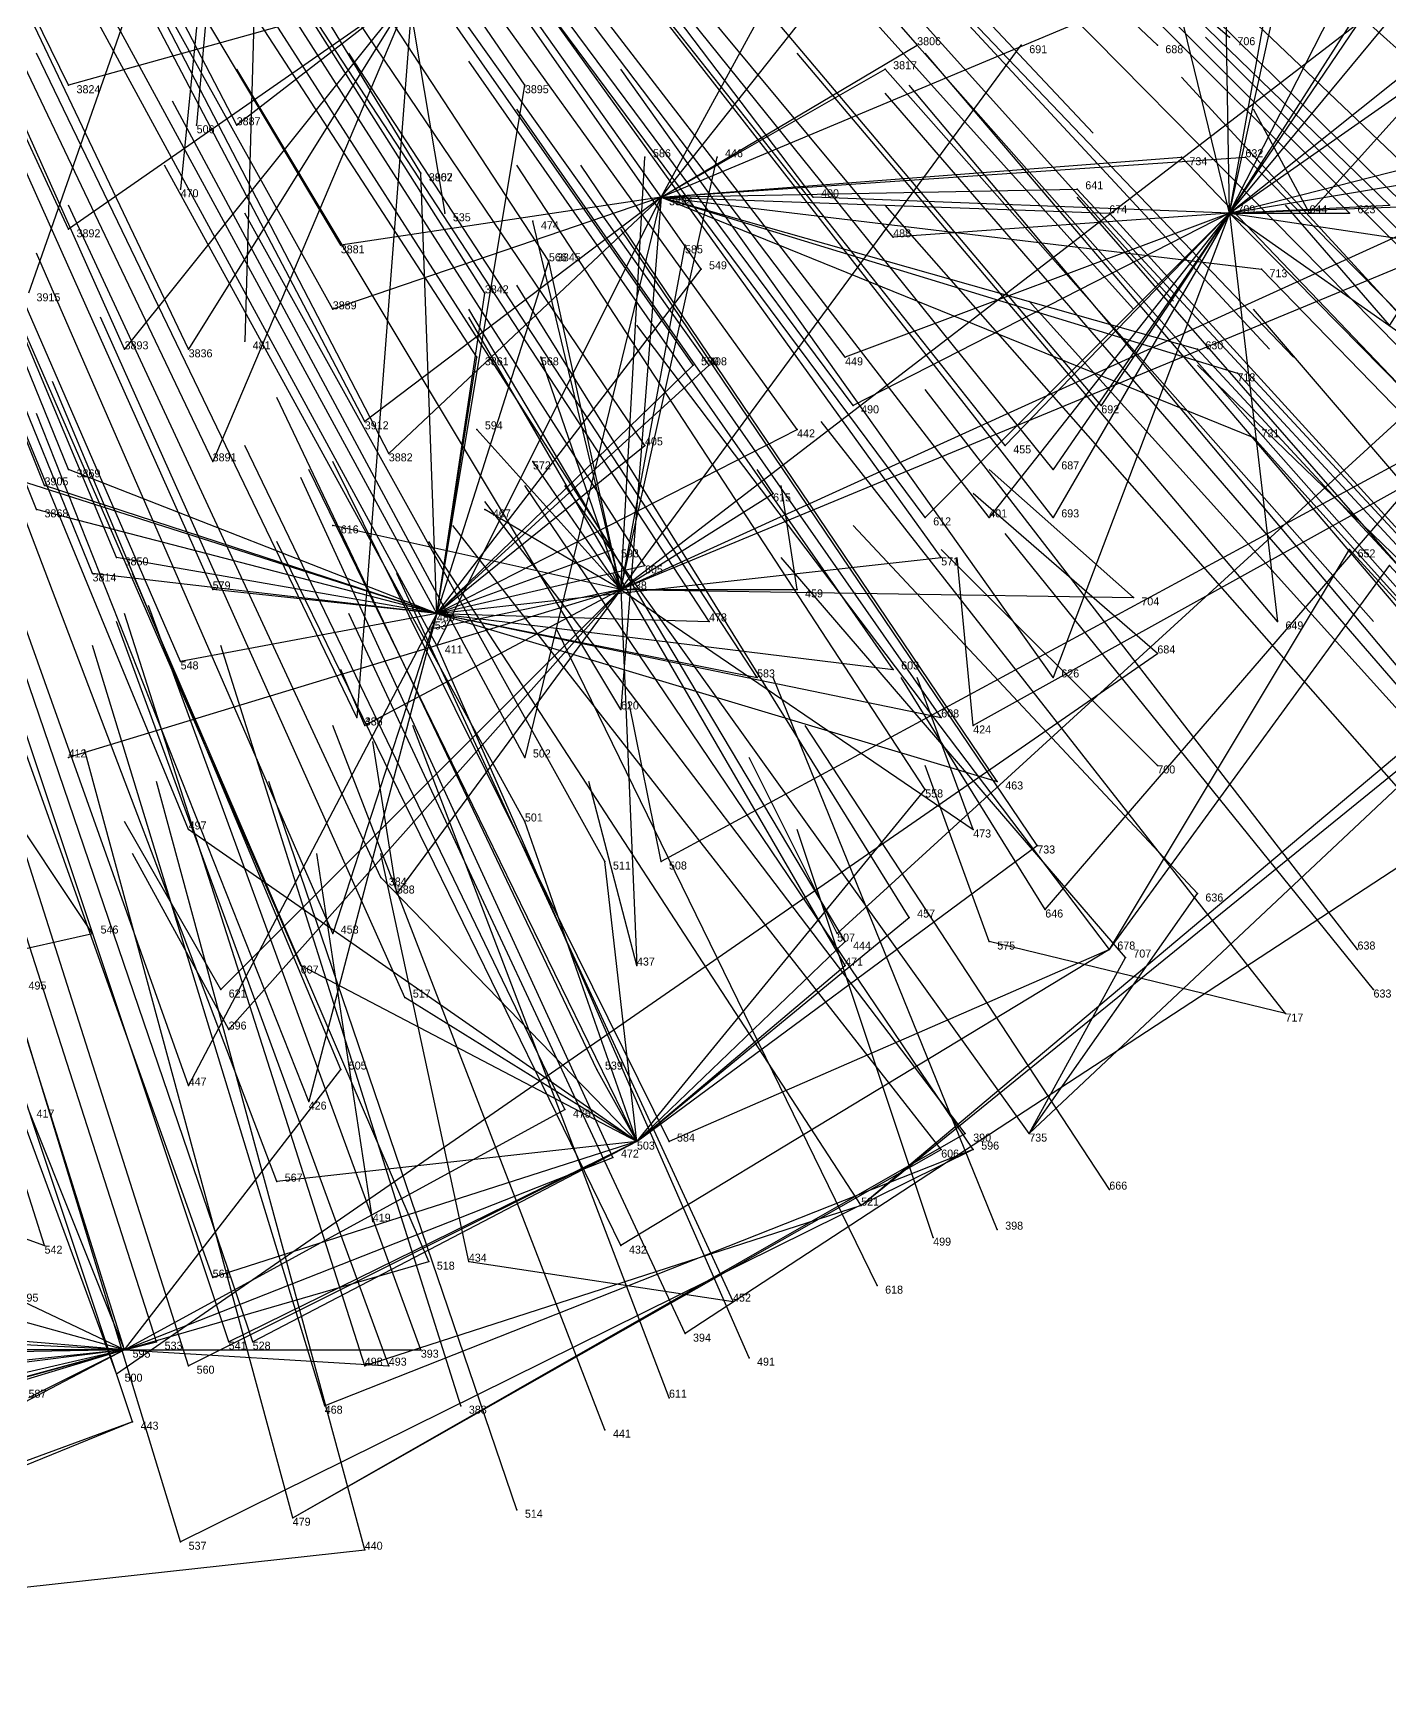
# Model space of a CAD drawing. Extents: x -0.5 to 0.59, y -0.5 to 0.58.
# Drawn here: x 0.1346 to 0.304, y -0.483 to -0.2755 of the extents above; entities that cross this region are included whole.
import ezdxf

# ---------------------------------------------------------------- set-up
doc = ezdxf.new("R2010")
doc.units = 0
for name, color, linetype in [('Facilities', 3, 'CONTINUOUS'), ('Facilities_lines', 3, 'CONTINUOUS'), ('Normals', 1, 'CONTINUOUS'), ('Source_points', 5, 'CONTINUOUS'), ('Text', 3, 'CONTINUOUS')]:
    doc.layers.add(name, color=color, linetype=linetype)

msp = doc.modelspace()

# ---------------------------------------------------------------- linework, layer by layer
at = {"layer": 'Facilities', "color": 3}
for p in [(0.213, -0.296, -0.913), (0.284, -0.298, -1.029), (0.208, -0.345, -1.25), (0.185, -0.348, -0.986), (0.275, -0.367, -1.25), (0.261, -0.385, -1.25), (0.269, -0.39, -1.184), (0.3, -0.39, -1.23), (0.302, -0.395, -1.25), (0.291, -0.398, -1.233), (0.21, -0.414, -1.161), (0.252, -0.415, -1.214), (0.259, -0.413, -1.218), (0.269, -0.42, -1.25), (0.238, -0.422, -1.21), (0.177, -0.424, -1.25), (0.255, -0.425, -1.239), (0.247, -0.426, -1.25), (0.189, -0.429, -1.25), (0.24, -0.432, -1.236), (0.146, -0.44, -1.159), (0.224, -0.441, -1.238), (0.145, -0.443, -1.25), (0.214, -0.446, -1.25), (0.188, -0.447, -1.213), (0.147, -0.449, -1.25), (0.206, -0.45, -1.238), (0.195, -0.46, -1.249), (0.167, -0.461, -1.226)]:
    msp.add_point(p, dxfattribs=at)
at = {"layer": 'Facilities_lines', "color": 3}
for p, q in [((0.165, -0.173, -1.25), (0.153, -0.295, -1.25)), ((0.165, -0.173, -1.25), (0.155, -0.287, -1.25)), ((0.165, -0.173, -1.25), (0.161, -0.314, -1.25)), ((0.165, -0.173, -1.25), (0.186, -0.298, -1.25)), ((0.165, -0.173, -1.25), (0.275, -0.277, -1.25)), ((0.165, -0.173, -1.25), (0.284, -0.276, -1.25)), ((0.368, -0.211, -1.25), (0.304, -0.312, -1.25)), ((0.348, -0.238, -1.25), (0.294, -0.298, -1.25)), ((0.284, -0.298, -1.029), (0.283, -0.239, -0.925)), ((0.284, -0.298, -1.029), (0.297, -0.239, -0.952)), ((0.284, -0.298, -1.029), (0.311, -0.245, -0.99)), ((0.155, -0.248, -0.731), (0.134, -0.308, -0.84)), ((0.213, -0.296, -0.913), (0.251, -0.248, -0.883)), ((0.208, -0.345, -1.25), (0.329, -0.252, -1.25)), ((0.284, -0.298, -1.029), (0.275, -0.261, -0.949)), ((0.213, -0.296, -0.913), (0.231, -0.263, -0.874)), ((0.261, -0.385, -1.25), (0.366, -0.263, -1.25)), ((0.284, -0.298, -1.029), (0.324, -0.266, -1.046)), ((0.284, -0.298, -1.029), (0.305, -0.267, -1.012)), ((0.284, -0.298, -1.029), (0.308, -0.269, -1.022)), ((0.182, -0.27, -0.815), (0.139, -0.282, -0.786)), ((0.182, -0.27, -0.815), (0.139, -0.3, -0.827)), ((0.182, -0.27, -0.815), (0.146, -0.315, -0.867)), ((0.182, -0.27, -0.815), (0.154, -0.315, -0.877)), ((0.182, -0.27, -0.815), (0.157, -0.329, -0.911)), ((0.182, -0.27, -0.815), (0.16, -0.287, -0.821)), ((0.182, -0.27, -0.815), (0.175, -0.361, -1.004)), ((0.213, -0.296, -0.913), (0.275, -0.27, -0.963)), ((0.284, -0.298, -1.029), (0.324, -0.27, -1.054)), ((0.284, -0.298, -1.029), (0.289, -0.27, -0.989)), ((0.284, -0.298, -1.029), (0.3, -0.273, -1.014)), ((0.208, -0.345, -1.25), (0.258, -0.277, -1.25)), ((0.213, -0.296, -0.913), (0.245, -0.277, -0.923)), ((0.213, -0.296, -0.913), (0.241, -0.28, -0.924)), ((0.185, -0.348, -0.986), (0.196, -0.282, -0.859)), ((0.352, -0.281, -1.25), (0.235, -0.388, -1.25)), ((0.208, -0.345, -1.25), (0.348, -0.287, -1.25)), ((0.284, -0.298, -1.029), (0.327, -0.287, -1.087)), ((0.208, -0.345, -1.25), (0.331, -0.289, -1.25)), ((0.208, -0.345, -1.25), (0.22, -0.291, -1.25)), ((0.208, -0.345, -1.25), (0.211, -0.291, -1.25)), ((0.213, -0.296, -0.913), (0.286, -0.291, -1.02)), ((0.213, -0.296, -0.913), (0.278, -0.291, -1.008)), ((0.185, -0.348, -0.986), (0.183, -0.293, -0.864)), ((0.185, -0.348, -0.986), (0.183, -0.293, -0.865)), ((0.284, -0.298, -1.029), (0.308, -0.294, -1.065)), ((0.213, -0.296, -0.913), (0.172, -0.31, -0.886)), ((0.213, -0.296, -0.913), (0.173, -0.302, -0.871)), ((0.213, -0.296, -0.913), (0.176, -0.324, -0.922)), ((0.213, -0.296, -0.913), (0.179, -0.328, -0.934)), ((0.213, -0.296, -0.913), (0.185, -0.352, -0.995)), ((0.213, -0.296, -0.913), (0.196, -0.366, -1.037)), ((0.213, -0.296, -0.913), (0.208, -0.36, -1.038)), ((0.213, -0.296, -0.913), (0.265, -0.295, -0.991)), ((0.213, -0.296, -0.913), (0.28, -0.315, -1.054)), ((0.213, -0.296, -0.913), (0.269, -0.298, -1.003)), ((0.213, -0.296, -0.913), (0.288, -0.305, -1.05)), ((0.213, -0.296, -0.913), (0.285, -0.318, -1.067)), ((0.213, -0.296, -0.913), (0.287, -0.326, -1.086)), ((0.284, -0.298, -1.029), (0.232, -0.296, -0.94)), ((0.284, -0.298, -1.029), (0.336, -0.296, -1.119)), ((0.284, -0.298, -1.029), (0.236, -0.316, -0.987)), ((0.284, -0.298, -1.029), (0.237, -0.322, -1)), ((0.284, -0.298, -1.029), (0.242, -0.301, -0.965)), ((0.284, -0.298, -1.029), (0.246, -0.336, -1.042)), ((0.284, -0.298, -1.029), (0.254, -0.336, -1.052)), ((0.284, -0.298, -1.029), (0.256, -0.327, -1.039)), ((0.284, -0.298, -1.029), (0.262, -0.356, -1.105)), ((0.284, -0.298, -1.029), (0.262, -0.33, -1.053)), ((0.284, -0.298, -1.029), (0.262, -0.336, -1.065)), ((0.284, -0.298, -1.029), (0.268, -0.322, -1.047)), ((0.284, -0.298, -1.029), (0.304, -0.297, -1.062)), ((0.284, -0.298, -1.029), (0.299, -0.298, -1.055)), ((0.284, -0.298, -1.029), (0.29, -0.349, -1.135)), ((0.284, -0.298, -1.029), (0.311, -0.317, -1.111)), ((0.284, -0.298, -1.029), (0.311, -0.302, -1.083)), ((0.208, -0.345, -1.25), (0.197, -0.299, -1.25)), ((0.208, -0.345, -1.25), (0.216, -0.302, -1.25)), ((0.185, -0.348, -0.986), (0.199, -0.304, -0.907)), ((0.185, -0.348, -0.986), (0.218, -0.305, -0.937)), ((0.208, -0.345, -1.25), (0.199, -0.304, -1.25)), ((0.185, -0.348, -0.986), (0.191, -0.308, -0.905)), ((0.342, -0.312, -1.25), (0.252, -0.362, -1.25)), ((0.185, -0.348, -0.986), (0.19, -0.316, -0.922)), ((0.185, -0.348, -0.986), (0.219, -0.317, -0.962)), ((0.185, -0.348, -0.986), (0.217, -0.317, -0.96)), ((0.208, -0.345, -1.25), (0.198, -0.316, -1.25)), ((0.324, -0.319, -1.25), (0.213, -0.379, -1.25)), ((0.259, -0.413, -1.218), (0.36, -0.318, -1.201)), ((0.185, -0.348, -0.986), (0.23, -0.325, -0.996)), ((0.208, -0.345, -1.25), (0.19, -0.325, -1.25)), ((0.185, -0.348, -0.986), (0.119, -0.327, -0.87)), ((0.185, -0.348, -0.986), (0.211, -0.327, -0.971)), ((0.208, -0.345, -1.25), (0.197, -0.329, -1.25)), ((0.185, -0.348, -0.986), (0.136, -0.332, -0.896)), ((0.185, -0.348, -0.986), (0.139, -0.33, -0.895)), ((0.208, -0.345, -1.25), (0.227, -0.333, -1.25)), ((0.185, -0.348, -0.986), (0.135, -0.335, -0.904)), ((0.208, -0.345, -1.25), (0.191, -0.335, -1.25)), ((0.208, -0.345, -1.25), (0.172, -0.337, -1.25)), ((0.185, -0.348, -0.986), (0.207, -0.34, -0.996)), ((0.269, -0.39, -1.184), (0.299, -0.34, -1.133)), ((0.185, -0.348, -0.986), (0.145, -0.341, -0.927)), ((0.185, -0.348, -0.986), (0.248, -0.341, -1.054)), ((0.185, -0.348, -0.986), (0.211, -0.342, -1.005)), ((0.269, -0.39, -1.184), (0.304, -0.342, -1.145)), ((0.185, -0.348, -0.986), (0.142, -0.343, -0.929)), ((0.238, -0.422, -1.21), (0.334, -0.344, -1.199)), ((0.208, -0.345, -1.25), (0.139, -0.366, -1.25)), ((0.185, -0.348, -0.986), (0.157, -0.345, -0.947)), ((0.208, -0.345, -1.25), (0.158, -0.395, -1.25)), ((0.208, -0.345, -1.25), (0.159, -0.4, -1.25)), ((0.208, -0.345, -1.25), (0.176, -0.362, -1.25)), ((0.208, -0.345, -1.25), (0.18, -0.383, -1.25)), ((0.208, -0.345, -1.25), (0.184, -0.35, -1.25)), ((0.208, -0.345, -1.25), (0.21, -0.392, -1.25)), ((0.208, -0.345, -1.25), (0.252, -0.375, -1.25)), ((0.208, -0.345, -1.25), (0.23, -0.345, -1.25)), ((0.208, -0.345, -1.25), (0.272, -0.346, -1.25)), ((0.185, -0.348, -0.986), (0.153, -0.354, -0.965)), ((0.185, -0.348, -0.986), (0.154, -0.407, -1.088)), ((0.185, -0.348, -0.986), (0.169, -0.409, -1.107)), ((0.185, -0.348, -0.986), (0.172, -0.388, -1.061)), ((0.185, -0.348, -0.986), (0.255, -0.369, -1.122)), ((0.185, -0.348, -0.986), (0.219, -0.349, -1.029)), ((0.185, -0.348, -0.986), (0.225, -0.356, -1.052)), ((0.185, -0.348, -0.986), (0.242, -0.355, -1.075)), ((0.185, -0.348, -0.986), (0.248, -0.361, -1.095)), ((0.238, -0.422, -1.21), (0.326, -0.348, -1.193)), ((0.145, -0.443, -1.25), (0.275, -0.353, -1.25)), ((0.326, -0.366, -1.25), (0.216, -0.438, -1.222)), ((0.21, -0.414, -1.161), (0.246, -0.37, -1.111)), ((0.21, -0.414, -1.161), (0.154, -0.375, -1.013)), ((0.21, -0.414, -1.161), (0.196, -0.374, -1.055)), ((0.21, -0.414, -1.161), (0.26, -0.377, -1.145)), ((0.21, -0.414, -1.161), (0.206, -0.379, -1.08)), ((0.21, -0.414, -1.161), (0.178, -0.381, -1.052)), ((0.259, -0.413, -1.218), (0.28, -0.383, -1.25)), ((0.062, -0.406, -1.25), (0.142, -0.388, -1.25)), ((0.21, -0.414, -1.161), (0.244, -0.386, -1.141)), ((0.269, -0.39, -1.184), (0.208, -0.427, -1.189)), ((0.21, -0.414, -1.161), (0.236, -0.389, -1.139)), ((0.269, -0.39, -1.184), (0.214, -0.414, -1.165)), ((0.291, -0.398, -1.233), (0.254, -0.389, -1.25)), ((0.21, -0.414, -1.161), (0.168, -0.392, -1.067)), ((0.21, -0.414, -1.161), (0.236, -0.392, -1.142)), ((0.259, -0.413, -1.218), (0.271, -0.391, -1.25)), ((0.21, -0.414, -1.161), (0.181, -0.396, -1.089)), ((0.075, -0.405, -1.03), (0.136, -0.427, -1.121)), ((0.146, -0.44, -1.159), (0.173, -0.405, -1.101)), ((0.21, -0.414, -1.161), (0.205, -0.405, -1.135)), ((0.146, -0.44, -1.159), (0.134, -0.41, -1.079)), ((0.146, -0.44, -1.159), (0.201, -0.41, -1.142)), ((0.146, -0.44, -1.159), (0.089, -0.413, -1.056)), ((0.252, -0.415, -1.214), (0.153, -0.464, -1.222)), ((0.21, -0.414, -1.161), (0.154, -0.442, -1.171)), ((0.21, -0.414, -1.161), (0.157, -0.431, -1.146)), ((0.21, -0.414, -1.161), (0.159, -0.439, -1.167)), ((0.21, -0.414, -1.161), (0.162, -0.439, -1.17)), ((0.21, -0.414, -1.161), (0.165, -0.419, -1.125)), ((0.167, -0.461, -1.226), (0.251, -0.413, -1.209)), ((0.167, -0.461, -1.226), (0.248, -0.415, -1.21)), ((0.252, -0.415, -1.214), (0.171, -0.447, -1.197)), ((0.146, -0.44, -1.159), (0.207, -0.416, -1.162)), ((0.238, -0.422, -1.21), (0.176, -0.442, -1.188)), ((0.146, -0.44, -1.159), (0.088, -0.424, -1.083)), ((0.146, -0.44, -1.159), (0.184, -0.429, -1.168)), ((0.189, -0.429, -1.25), (0.222, -0.434, -1.218)), ((0.146, -0.44, -1.159), (0.098, -0.436, -1.118)), ((0.146, -0.44, -1.159), (0.104, -0.438, -1.125)), ((0.146, -0.44, -1.159), (0.15, -0.439, -1.161)), ((0.146, -0.44, -1.159), (0.06, -0.464, -1.169)), ((0.146, -0.44, -1.159), (0.064, -0.459, -1.158)), ((0.146, -0.44, -1.159), (0.08, -0.458, -1.163)), ((0.146, -0.44, -1.159), (0.082, -0.44, -1.119)), ((0.146, -0.44, -1.159), (0.083, -0.459, -1.167)), ((0.146, -0.44, -1.159), (0.093, -0.441, -1.128)), ((0.146, -0.44, -1.159), (0.099, -0.446, -1.142)), ((0.146, -0.44, -1.159), (0.118, -0.443, -1.147)), ((0.146, -0.44, -1.159), (0.127, -0.45, -1.169)), ((0.146, -0.44, -1.159), (0.134, -0.446, -1.164)), ((0.146, -0.44, -1.159), (0.183, -0.44, -1.191)), ((0.146, -0.44, -1.159), (0.179, -0.442, -1.192)), ((0.147, -0.449, -1.25), (0.063, -0.48, -1.211)), ((0.147, -0.449, -1.25), (0.071, -0.48, -1.214)), ((0.012, -0.483, -1.207), (0.176, -0.465, -1.242))]:
    msp.add_line(p, q, dxfattribs=at)
at = {"layer": 'Normals', "color": 1}
for p, q in [((0.139, -0.282, -0.786), (0.098, -0.198, -0.822)), ((0.16, -0.287, -0.821), (0.117, -0.204, -0.858)), ((0.196, -0.282, -0.859), (0.144, -0.206, -0.897)), ((0.184, -0.207, -0.693), (0.245, -0.277, -0.656)), ((0.183, -0.293, -0.864), (0.135, -0.214, -0.902)), ((0.183, -0.293, -0.865), (0.135, -0.214, -0.903)), ((0.139, -0.3, -0.827), (0.1, -0.216, -0.865)), ((0.213, -0.296, -0.913), (0.16, -0.221, -0.951)), ((0.232, -0.296, -0.94), (0.176, -0.222, -0.977)), ((0.204, -0.221, -0.751), (0.267, -0.288, -0.712)), ((0.173, -0.302, -0.871), (0.126, -0.223, -0.909)), ((0.199, -0.304, -0.907), (0.148, -0.226, -0.945)), ((0.146, -0.315, -0.867), (0.108, -0.23, -0.905)), ((0.172, -0.31, -0.886), (0.127, -0.229, -0.925)), ((0.191, -0.308, -0.905), (0.141, -0.229, -0.943)), ((0.218, -0.305, -0.937), (0.165, -0.229, -0.975)), ((0.242, -0.301, -0.965), (0.183, -0.23, -1.004)), ((0.308, -0.294, -1.065), (0.241, -0.23, -1.102)), ((0.154, -0.315, -0.877), (0.114, -0.231, -0.915)), ((0.299, -0.298, -1.055), (0.233, -0.232, -1.092)), ((0.304, -0.297, -1.062), (0.237, -0.232, -1.099)), ((0.311, -0.302, -1.083), (0.245, -0.237, -1.12)), ((0.19, -0.316, -0.922), (0.14, -0.239, -0.961)), ((0.215, -0.24, -0.805), (0.277, -0.309, -0.768)), ((0.176, -0.324, -0.922), (0.133, -0.242, -0.959)), ((0.217, -0.317, -0.96), (0.164, -0.241, -0.998)), ((0.219, -0.317, -0.962), (0.165, -0.241, -1.001)), ((0.236, -0.316, -0.987), (0.18, -0.242, -1.024)), ((0.21, -0.241, -0.799), (0.272, -0.31, -0.762)), ((0.139, -0.33, -0.895), (0.104, -0.244, -0.931)), ((0.136, -0.332, -0.896), (0.101, -0.245, -0.932)), ((0.157, -0.329, -0.911), (0.117, -0.245, -0.948)), ((0.179, -0.328, -0.934), (0.136, -0.245, -0.971)), ((0.135, -0.335, -0.904), (0.1, -0.249, -0.94)), ((0.237, -0.322, -1), (0.182, -0.248, -1.037)), ((0.226, -0.247, -0.837), (0.289, -0.315, -0.8)), ((0.228, -0.249, -0.844), (0.292, -0.316, -0.807)), ((0.211, -0.327, -0.971), (0.159, -0.25, -1.009)), ((0.23, -0.325, -0.996), (0.176, -0.25, -1.033)), ((0.268, -0.322, -1.047), (0.208, -0.251, -1.084)), ((0.318, -0.315, -1.12), (0.253, -0.25, -1.157)), ((0.145, -0.341, -0.927), (0.109, -0.255, -0.963)), ((0.256, -0.327, -1.039), (0.199, -0.255, -1.076)), ((0.142, -0.343, -0.929), (0.107, -0.257, -0.965)), ((0.262, -0.33, -1.053), (0.204, -0.258, -1.091)), ((0.157, -0.345, -0.947), (0.119, -0.26, -0.983)), ((0.207, -0.34, -0.996), (0.157, -0.262, -1.033)), ((0.246, -0.336, -1.042), (0.191, -0.262, -1.079)), ((0.254, -0.336, -1.052), (0.197, -0.262, -1.09)), ((0.262, -0.336, -1.065), (0.205, -0.263, -1.102)), ((0.211, -0.342, -1.005), (0.161, -0.264, -1.041)), ((0.185, -0.348, -0.986), (0.141, -0.267, -1.023)), ((0.248, -0.341, -1.054), (0.194, -0.266, -1.092)), ((0.153, -0.354, -0.965), (0.116, -0.269, -1.002)), ((0.185, -0.352, -0.995), (0.141, -0.271, -1.032)), ((0.219, -0.349, -1.029), (0.168, -0.271, -1.066)), ((0.334, -0.344, -1.199), (0.264, -0.273, -1.204)), ((0.3, -0.273, -1.014), (0.369, -0.335, -0.976)), ((0.175, -0.361, -1.004), (0.135, -0.278, -1.041)), ((0.225, -0.356, -1.052), (0.174, -0.278, -1.089)), ((0.29, -0.349, -1.135), (0.23, -0.278, -1.171)), ((0.245, -0.277, -0.923), (0.306, -0.346, -0.885)), ((0.309, -0.352, -1.172), (0.246, -0.278, -1.194)), ((0.258, -0.277, -1.25), (0.258, -0.277, -1.15)), ((0.275, -0.277, -1.25), (0.275, -0.277, -1.15)), ((0.351, -0.346, -1.232), (0.281, -0.276, -1.219)), ((0.284, -0.276, -1.25), (0.284, -0.276, -1.15)), ((0.208, -0.36, -1.038), (0.16, -0.28, -1.075)), ((0.242, -0.355, -1.075), (0.189, -0.279, -1.111)), ((0.262, -0.356, -1.105), (0.208, -0.28, -1.142)), ((0.241, -0.28, -0.924), (0.302, -0.349, -0.886)), ((0.307, -0.357, -1.176), (0.244, -0.282, -1.198)), ((0.345, -0.354, -1.236), (0.278, -0.281, -1.22)), ((0.196, -0.366, -1.037), (0.152, -0.284, -1.074)), ((0.305, -0.357, -1.175), (0.241, -0.283, -1.196)), ((0.248, -0.361, -1.095), (0.195, -0.285, -1.132)), ((0.294, -0.298, -1.25), (0.287, -0.285, -1.151)), ((0.155, -0.287, -1.25), (0.155, -0.287, -1.15)), ((0.154, -0.375, -1.013), (0.119, -0.29, -1.051)), ((0.196, -0.374, -1.055), (0.151, -0.292, -1.092)), ((0.246, -0.37, -1.111), (0.195, -0.292, -1.148)), ((0.255, -0.369, -1.122), (0.203, -0.292, -1.159)), ((0.211, -0.291, -1.25), (0.211, -0.291, -1.15)), ((0.22, -0.291, -1.25), (0.22, -0.291, -1.15)), ((0.278, -0.291, -1.008), (0.342, -0.358, -0.969)), ((0.286, -0.291, -1.02), (0.351, -0.357, -0.982)), ((0.153, -0.295, -1.25), (0.153, -0.295, -1.15)), ((0.265, -0.295, -0.991), (0.328, -0.363, -0.954)), ((0.326, -0.366, -1.25), (0.265, -0.296, -1.213)), ((0.178, -0.381, -1.052), (0.139, -0.297, -1.089)), ((0.206, -0.379, -1.08), (0.161, -0.298, -1.117)), ((0.186, -0.298, -1.25), (0.186, -0.298, -1.15)), ((0.307, -0.372, -1.206), (0.241, -0.297, -1.209)), ((0.269, -0.298, -1.003), (0.331, -0.366, -0.965)), ((0.284, -0.298, -1.029), (0.349, -0.364, -0.991)), ((0.304, -0.312, -1.25), (0.291, -0.297, -1.152)), ((0.197, -0.299, -1.25), (0.197, -0.299, -1.15)), ((0.26, -0.377, -1.145), (0.208, -0.3, -1.182)), ((0.216, -0.302, -1.25), (0.216, -0.302, -1.15)), ((0.172, -0.388, -1.061), (0.135, -0.303, -1.099)), ((0.199, -0.304, -1.25), (0.199, -0.304, -1.15)), ((0.288, -0.305, -1.05), (0.353, -0.372, -1.013)), ((0.168, -0.392, -1.067), (0.131, -0.307, -1.105)), ((0.244, -0.386, -1.141), (0.195, -0.307, -1.178)), ((0.323, -0.38, -1.246), (0.259, -0.309, -1.216)), ((0.181, -0.396, -1.089), (0.143, -0.311, -1.126)), ((0.236, -0.389, -1.139), (0.189, -0.31, -1.176)), ((0.236, -0.392, -1.142), (0.189, -0.311, -1.179)), ((0.311, -0.338, -1.25), (0.287, -0.31, -1.157)), ((0.269, -0.39, -1.184), (0.21, -0.312, -1.205)), ((0.161, -0.314, -1.25), (0.161, -0.314, -1.15)), ((0.28, -0.315, -1.054), (0.343, -0.383, -1.016)), ((0.198, -0.316, -1.25), (0.198, -0.316, -1.15)), ((0.308, -0.344, -1.25), (0.28, -0.317, -1.158)), ((0.173, -0.405, -1.101), (0.137, -0.319, -1.138)), ((0.285, -0.318, -1.067), (0.348, -0.386, -1.03)), ((0.154, -0.407, -1.088), (0.123, -0.32, -1.126)), ((0.205, -0.405, -1.135), (0.165, -0.321, -1.172)), ((0.3, -0.39, -1.23), (0.246, -0.32, -1.182)), ((0.169, -0.409, -1.107), (0.135, -0.323, -1.144)), ((0.19, -0.325, -1.25), (0.19, -0.325, -1.15)), ((0.291, -0.398, -1.233), (0.233, -0.324, -1.199)), ((0.201, -0.41, -1.142), (0.161, -0.327, -1.18)), ((0.287, -0.326, -1.086), (0.349, -0.395, -1.049)), ((0.214, -0.414, -1.165), (0.172, -0.329, -1.196)), ((0.197, -0.329, -1.25), (0.197, -0.329, -1.15)), ((0.165, -0.419, -1.125), (0.132, -0.332, -1.163)), ((0.207, -0.416, -1.162), (0.168, -0.331, -1.198)), ((0.21, -0.414, -1.161), (0.169, -0.33, -1.196)), ((0.252, -0.415, -1.214), (0.196, -0.332, -1.218)), ((0.259, -0.413, -1.218), (0.201, -0.332, -1.226)), ((0.227, -0.333, -1.25), (0.225, -0.33, -1.15)), ((0.23, -0.345, -1.25), (0.228, -0.332, -1.151)), ((0.272, -0.346, -1.25), (0.254, -0.33, -1.153)), ((0.251, -0.413, -1.209), (0.191, -0.334, -1.219)), ((0.275, -0.353, -1.25), (0.252, -0.333, -1.155)), ((0.191, -0.335, -1.25), (0.191, -0.335, -1.15)), ((0.172, -0.337, -1.25), (0.172, -0.337, -1.15)), ((0.248, -0.415, -1.21), (0.187, -0.337, -1.22)), ((0.28, -0.383, -1.25), (0.237, -0.337, -1.173)), ((0.302, -0.395, -1.25), (0.256, -0.338, -1.182)), ((0.136, -0.427, -1.121), (0.108, -0.339, -1.158)), ((0.208, -0.427, -1.189), (0.165, -0.339, -1.207)), ((0.238, -0.422, -1.21), (0.184, -0.339, -1.224)), ((0.275, -0.367, -1.25), (0.248, -0.34, -1.158)), ((0.299, -0.34, -1.133), (0.362, -0.409, -1.097)), ((0.271, -0.391, -1.25), (0.228, -0.341, -1.175)), ((0.252, -0.362, -1.25), (0.25, -0.341, -1.152)), ((0.304, -0.342, -1.145), (0.367, -0.411, -1.108)), ((0.157, -0.431, -1.146), (0.126, -0.344, -1.184)), ((0.184, -0.429, -1.168), (0.147, -0.343, -1.201)), ((0.222, -0.434, -1.218), (0.18, -0.343, -1.21)), ((0.208, -0.345, -1.25), (0.207, -0.343, -1.15)), ((0.162, -0.439, -1.17), (0.131, -0.348, -1.199)), ((0.176, -0.442, -1.188), (0.146, -0.348, -1.209)), ((0.183, -0.44, -1.191), (0.149, -0.347, -1.205)), ((0.216, -0.438, -1.222), (0.174, -0.348, -1.214)), ((0.15, -0.439, -1.161), (0.121, -0.349, -1.194)), ((0.159, -0.439, -1.167), (0.129, -0.349, -1.198)), ((0.179, -0.442, -1.192), (0.145, -0.349, -1.205)), ((0.184, -0.35, -1.25), (0.184, -0.35, -1.15)), ((0.24, -0.432, -1.236), (0.2, -0.35, -1.195)), ((0.146, -0.44, -1.159), (0.118, -0.351, -1.194)), ((0.154, -0.442, -1.171), (0.125, -0.351, -1.2)), ((0.171, -0.447, -1.197), (0.142, -0.352, -1.206)), ((0.188, -0.447, -1.213), (0.158, -0.352, -1.213)), ((0.224, -0.441, -1.238), (0.185, -0.352, -1.217)), ((0.176, -0.362, -1.25), (0.173, -0.355, -1.15)), ((0.255, -0.425, -1.239), (0.227, -0.356, -1.172)), ((0.261, -0.385, -1.25), (0.243, -0.356, -1.156)), ((0.252, -0.375, -1.25), (0.245, -0.356, -1.152)), ((0.213, -0.379, -1.25), (0.209, -0.359, -1.152)), ((0.206, -0.45, -1.238), (0.172, -0.362, -1.207)), ((0.214, -0.446, -1.25), (0.182, -0.362, -1.206)), ((0.269, -0.42, -1.25), (0.231, -0.362, -1.178)), ((0.167, -0.461, -1.226), (0.141, -0.365, -1.223)), ((0.18, -0.383, -1.25), (0.177, -0.364, -1.152)), ((0.139, -0.366, -1.25), (0.139, -0.366, -1.15)), ((0.235, -0.388, -1.25), (0.224, -0.366, -1.153)), ((0.254, -0.389, -1.25), (0.246, -0.367, -1.153)), ((0.153, -0.464, -1.222), (0.124, -0.369, -1.22)), ((0.176, -0.465, -1.242), (0.15, -0.369, -1.225)), ((0.195, -0.46, -1.249), (0.164, -0.369, -1.223)), ((0.21, -0.392, -1.25), (0.204, -0.369, -1.153)), ((0.142, -0.388, -1.25), (0.13, -0.37, -1.152)), ((0.158, -0.395, -1.25), (0.146, -0.374, -1.153)), ((0.247, -0.426, -1.25), (0.23, -0.375, -1.166)), ((0.159, -0.4, -1.25), (0.147, -0.378, -1.153)), ((0.177, -0.424, -1.25), (0.17, -0.378, -1.162)), ((0.189, -0.429, -1.25), (0.178, -0.378, -1.164)), ((0.147, -0.449, -1.25), (0.124, -0.38, -1.181)), ((0.145, -0.443, -1.25), (0.124, -0.386, -1.171))]:
    msp.add_line(p, q, dxfattribs=at)
at = {"layer": 'Source_points', "color": 5}
for p in [(0.245, -0.277, -0.923), (0.258, -0.277, -1.25), (0.275, -0.277, -1.25), (0.284, -0.276, -1.25), (0.241, -0.28, -0.924), (0.139, -0.282, -0.786), (0.196, -0.282, -0.859), (0.155, -0.287, -1.25), (0.16, -0.287, -0.821), (0.211, -0.291, -1.25), (0.22, -0.291, -1.25), (0.278, -0.291, -1.008), (0.286, -0.291, -1.02), (0.183, -0.293, -0.864), (0.183, -0.293, -0.865), (0.153, -0.295, -1.25), (0.232, -0.296, -0.94), (0.265, -0.295, -0.991), (0.186, -0.298, -1.25), (0.269, -0.298, -1.003), (0.294, -0.298, -1.25), (0.299, -0.298, -1.055), (0.304, -0.297, -1.062), (0.139, -0.3, -0.827), (0.197, -0.299, -1.25), (0.173, -0.302, -0.871), (0.216, -0.302, -1.25), (0.242, -0.301, -0.965), (0.199, -0.304, -1.25), (0.199, -0.304, -0.907), (0.218, -0.305, -0.937), (0.288, -0.305, -1.05), (0.191, -0.308, -0.905), (0.172, -0.31, -0.886), (0.304, -0.312, -1.25), (0.146, -0.315, -0.867), (0.154, -0.315, -0.877), (0.161, -0.314, -1.25), (0.28, -0.315, -1.054), (0.19, -0.316, -0.922), (0.198, -0.316, -1.25), (0.217, -0.317, -0.96), (0.219, -0.317, -0.962), (0.236, -0.316, -0.987), (0.285, -0.318, -1.067), (0.237, -0.322, -1), (0.268, -0.322, -1.047), (0.176, -0.324, -0.922), (0.19, -0.325, -1.25), (0.23, -0.325, -0.996), (0.211, -0.327, -0.971), (0.256, -0.327, -1.039), (0.287, -0.326, -1.086), (0.157, -0.329, -0.911), (0.179, -0.328, -0.934), (0.197, -0.329, -1.25), (0.136, -0.332, -0.896), (0.139, -0.33, -0.895), (0.262, -0.33, -1.053), (0.227, -0.333, -1.25), (0.135, -0.335, -0.904), (0.191, -0.335, -1.25), (0.246, -0.336, -1.042), (0.254, -0.336, -1.052), (0.262, -0.336, -1.065), (0.172, -0.337, -1.25), (0.207, -0.34, -0.996), (0.299, -0.34, -1.133), (0.145, -0.341, -0.927), (0.211, -0.342, -1.005), (0.248, -0.341, -1.054), (0.304, -0.342, -1.145), (0.142, -0.343, -0.929), (0.157, -0.345, -0.947), (0.23, -0.345, -1.25), (0.272, -0.346, -1.25), (0.184, -0.35, -1.25), (0.219, -0.349, -1.029), (0.29, -0.349, -1.135), (0.185, -0.352, -0.995), (0.153, -0.354, -0.965), (0.275, -0.353, -1.25), (0.225, -0.356, -1.052), (0.242, -0.355, -1.075), (0.262, -0.356, -1.105), (0.175, -0.361, -1.004), (0.208, -0.36, -1.038), (0.248, -0.361, -1.095), (0.176, -0.362, -1.25), (0.252, -0.362, -1.25), (0.139, -0.366, -1.25), (0.196, -0.366, -1.037), (0.255, -0.369, -1.122), (0.246, -0.37, -1.111), (0.154, -0.375, -1.013), (0.196, -0.374, -1.055), (0.252, -0.375, -1.25), (0.26, -0.377, -1.145), (0.206, -0.379, -1.08), (0.213, -0.379, -1.25), (0.178, -0.381, -1.052), (0.18, -0.383, -1.25), (0.28, -0.383, -1.25), (0.142, -0.388, -1.25), (0.172, -0.388, -1.061), (0.235, -0.388, -1.25), (0.244, -0.386, -1.141), (0.236, -0.389, -1.139), (0.254, -0.389, -1.25), (0.168, -0.392, -1.067), (0.21, -0.392, -1.25), (0.236, -0.392, -1.142), (0.271, -0.391, -1.25), (0.158, -0.395, -1.25), (0.181, -0.396, -1.089), (0.159, -0.4, -1.25), (0.173, -0.405, -1.101), (0.205, -0.405, -1.135), (0.154, -0.407, -1.088), (0.169, -0.409, -1.107), (0.201, -0.41, -1.142), (0.214, -0.414, -1.165), (0.248, -0.415, -1.21), (0.251, -0.413, -1.209), (0.207, -0.416, -1.162), (0.165, -0.419, -1.125), (0.136, -0.427, -1.121), (0.208, -0.427, -1.189), (0.184, -0.429, -1.168), (0.157, -0.431, -1.146), (0.222, -0.434, -1.218), (0.15, -0.439, -1.161), (0.159, -0.439, -1.167), (0.162, -0.439, -1.17), (0.216, -0.438, -1.222), (0.183, -0.44, -1.191), (0.154, -0.442, -1.171), (0.176, -0.442, -1.188), (0.179, -0.442, -1.192), (0.171, -0.447, -1.197), (0.153, -0.464, -1.222), (0.176, -0.465, -1.242)]:
    msp.add_point(p, dxfattribs=at)

# ---------------------------------------------------------------- texts
at = {"layer": 'Text', "color": 3}
for s, p in [('3806', (0.245, -0.277, -0.923)), ('691', (0.259, -0.278, -1.25)), ('688', (0.276, -0.278, -1.25)), ('706', (0.285, -0.277, -1.25)), ('3817', (0.242, -0.28, -0.924)), ('3824', (0.14, -0.283, -0.786)), ('3895', (0.196, -0.283, -0.859)), ('3887', (0.16, -0.287, -0.821)), ('506', (0.155, -0.288, -1.25)), ('586', (0.212, -0.291, -1.25)), ('446', (0.221, -0.291, -1.25)), ('632', (0.286, -0.291, -1.02)), ('734', (0.279, -0.292, -1.008)), ('3862', (0.184, -0.294, -0.864)), ('3907', (0.184, -0.294, -0.865)), ('641', (0.266, -0.295, -0.991)), ('470', (0.153, -0.296, -1.25)), ('3894', (0.214, -0.297, -0.913)), ('400', (0.233, -0.296, -0.94)), ('535', (0.187, -0.299, -1.25)), ('674', (0.269, -0.298, -1.003)), ('709', (0.285, -0.298, -1.029)), ('644', (0.294, -0.298, -1.25)), ('623', (0.3, -0.298, -1.055)), ('3892', (0.14, -0.301, -0.827)), ('474', (0.198, -0.3, -1.25)), ('488', (0.242, -0.301, -0.965)), ('3881', (0.173, -0.303, -0.871)), ('585', (0.216, -0.303, -1.25)), ('566', (0.199, -0.304, -1.25)), ('3845', (0.2, -0.304, -0.907)), ('549', (0.219, -0.305, -0.937)), ('713', (0.289, -0.306, -1.05)), ('3842', (0.191, -0.308, -0.905)), ('3915', (0.135, -0.309, -0.84)), ('3889', (0.172, -0.31, -0.886)), ('3893', (0.146, -0.315, -0.867)), ('3836', (0.154, -0.316, -0.877)), ('481', (0.162, -0.315, -1.25)), ('630', (0.281, -0.315, -1.054)), ('3861', (0.191, -0.317, -0.922)), ('568', (0.198, -0.317, -1.25)), ('559', (0.218, -0.317, -0.96)), ('408', (0.219, -0.317, -0.962)), ('449', (0.236, -0.317, -0.987)), ('718', (0.285, -0.319, -1.067)), ('490', (0.238, -0.323, -1)), ('692', (0.268, -0.323, -1.047)), ('3912', (0.176, -0.325, -0.922)), ('594', (0.191, -0.325, -1.25)), ('442', (0.23, -0.326, -0.996)), ('731', (0.288, -0.326, -1.086)), ('405', (0.211, -0.327, -0.971)), ('455', (0.257, -0.328, -1.039)), ('3891', (0.157, -0.329, -0.911)), ('3882', (0.179, -0.329, -0.934)), ('572', (0.197, -0.33, -1.25)), ('687', (0.263, -0.33, -1.053)), ('3905', (0.136, -0.332, -0.896)), ('3869', (0.14, -0.331, -0.895)), ('615', (0.227, -0.334, -1.25)), ('3868', (0.136, -0.336, -0.904)), ('467', (0.192, -0.336, -1.25)), ('612', (0.247, -0.337, -1.042)), ('401', (0.254, -0.336, -1.052)), ('693', (0.263, -0.336, -1.065)), ('616', (0.173, -0.338, -1.25)), ('593', (0.208, -0.341, -0.996)), ('652', (0.3, -0.341, -1.133)), ('3850', (0.146, -0.342, -0.927)), ('605', (0.211, -0.343, -1.005)), ('571', (0.248, -0.342, -1.054)), ('3814', (0.142, -0.344, -0.929)), ('579', (0.157, -0.345, -0.947)), ('538', (0.209, -0.345, -1.25)), ('459', (0.231, -0.346, -1.25)), ('704', (0.273, -0.347, -1.25)), ('480', (0.185, -0.349, -0.986)), ('478', (0.219, -0.349, -1.029)), ('453', (0.184, -0.35, -1.25)), ('649', (0.291, -0.35, -1.135)), ('411', (0.186, -0.353, -0.995)), ('684', (0.275, -0.353, -1.25)), ('548', (0.153, -0.355, -0.965)), ('603', (0.243, -0.355, -1.075)), ('583', (0.225, -0.356, -1.052)), ('626', (0.263, -0.356, -1.105)), ('436', (0.176, -0.362, -1.004)), ('383', (0.176, -0.362, -1.25)), ('620', (0.208, -0.36, -1.038)), ('608', (0.248, -0.361, -1.095)), ('424', (0.252, -0.363, -1.25)), ('412', (0.139, -0.366, -1.25)), ('502', (0.197, -0.366, -1.037)), ('700', (0.275, -0.368, -1.25)), ('463', (0.256, -0.37, -1.122)), ('558', (0.246, -0.371, -1.111)), ('501', (0.196, -0.374, -1.055)), ('497', (0.154, -0.375, -1.013)), ('473', (0.252, -0.376, -1.25)), ('733', (0.26, -0.378, -1.145)), ('511', (0.207, -0.38, -1.08)), ('508', (0.214, -0.38, -1.25)), ('384', (0.179, -0.382, -1.052)), ('588', (0.18, -0.383, -1.25)), ('636', (0.281, -0.384, -1.25)), ('457', (0.245, -0.386, -1.141)), ('646', (0.261, -0.386, -1.25)), ('546', (0.143, -0.388, -1.25)), ('458', (0.173, -0.388, -1.061)), ('507', (0.235, -0.389, -1.25)), ('444', (0.237, -0.39, -1.139)), ('575', (0.255, -0.39, -1.25)), ('678', (0.27, -0.39, -1.184)), ('707', (0.272, -0.391, -1.25)), ('638', (0.3, -0.39, -1.23)), ('607', (0.168, -0.393, -1.067)), ('437', (0.21, -0.392, -1.25)), ('471', (0.236, -0.392, -1.142)), ('495', (0.134, -0.395, -1.041)), ('621', (0.159, -0.396, -1.25)), ('517', (0.182, -0.396, -1.089)), ('633', (0.302, -0.396, -1.25)), ('717', (0.291, -0.399, -1.233)), ('396', (0.159, -0.4, -1.25)), ('505', (0.174, -0.405, -1.101)), ('539', (0.206, -0.405, -1.135)), ('447', (0.154, -0.407, -1.088)), ('417', (0.135, -0.411, -1.079)), ('426', (0.169, -0.41, -1.107)), ('475', (0.202, -0.411, -1.142)), ('472', (0.208, -0.416, -1.162)), ('503', (0.21, -0.415, -1.161)), ('584', (0.215, -0.414, -1.165)), ('606', (0.248, -0.416, -1.21)), ('390', (0.252, -0.414, -1.209)), ('596', (0.253, -0.415, -1.214)), ('735', (0.259, -0.414, -1.218)), ('567', (0.166, -0.419, -1.125)), ('666', (0.269, -0.42, -1.25)), ('521', (0.238, -0.422, -1.21)), ('419', (0.177, -0.424, -1.25)), ('398', (0.256, -0.425, -1.239)), ('542', (0.136, -0.428, -1.121)), ('432', (0.209, -0.428, -1.189)), ('499', (0.247, -0.427, -1.25)), ('518', (0.185, -0.43, -1.168)), ('434', (0.189, -0.429, -1.25)), ('561', (0.157, -0.431, -1.146)), ('395', (0.133, -0.434, -1.134)), ('452', (0.222, -0.434, -1.218)), ('618', (0.241, -0.433, -1.236)), ('533', (0.151, -0.44, -1.161)), ('541', (0.159, -0.44, -1.167)), ('528', (0.162, -0.44, -1.17)), ('394', (0.217, -0.439, -1.222)), ('595', (0.147, -0.441, -1.159)), ('498', (0.176, -0.442, -1.188)), ('493', (0.179, -0.442, -1.192)), ('393', (0.183, -0.441, -1.191)), ('491', (0.225, -0.442, -1.238)), ('500', (0.146, -0.444, -1.25)), ('560', (0.155, -0.443, -1.171)), ('587', (0.134, -0.446, -1.164)), ('611', (0.214, -0.446, -1.25)), ('468', (0.171, -0.448, -1.197)), ('388', (0.189, -0.448, -1.213)), ('443', (0.148, -0.45, -1.25)), ('441', (0.207, -0.451, -1.238)), ('514', (0.196, -0.461, -1.249)), ('479', (0.167, -0.462, -1.226)), ('537', (0.154, -0.465, -1.222)), ('440', (0.176, -0.465, -1.242))]:
    msp.add_text(s, height=0.001, dxfattribs=at).set_placement(p)

doc.saveas('drawing.dxf')
